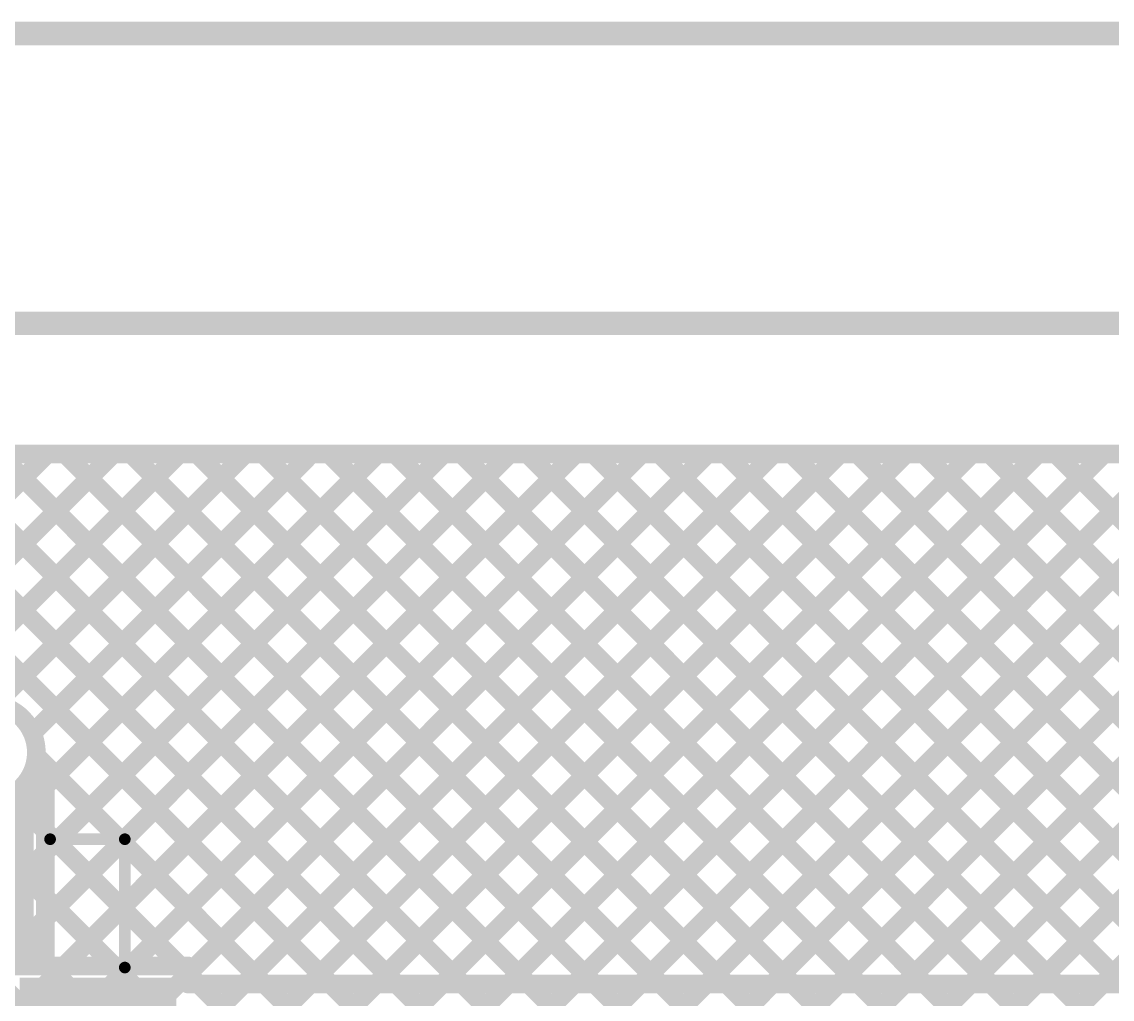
# Model space of a CAD drawing. Header units: millimetres. Extents: x -0.08 to 7.12, y -0.08 to 3.98.
# Drawn here: x 4.649 to 5.1159, y 3.5427 to 3.961 of the extents above; entities that cross this region are included whole.
import ezdxf

# ---------------------------------------------------------------- set-up
doc = ezdxf.new("R2010")
doc.units = ezdxf.units.MM
doc.header["$MEASUREMENT"] = 0
for name, color, linetype in [('BottomLayer', 5, 'Continuous'), ('Mechanical1', 6, 'Continuous'), ('Mechanical2', 216, 'Continuous'), ('TopLayer', 1, 'Continuous'), ('TopOverlay', 2, 'Continuous'), ('TopPaste', 8, 'Continuous'), ('TopSolder', 216, 'Continuous')]:
    doc.layers.add(name, color=color, linetype=linetype)

# ---------------------------------------------------------------- blocks, each defined once
blk = doc.blocks.new('41_SMD_UFL_MODULE_39')
at = {"layer": 'TopLayer'}
for points in [[(0.31496, -0.28268), (0.37402, -0.28268), (0.37402, -0.31811), (0.31496, -0.31811)], [(0.25748, -0.37913), (0.25748, -0.32008), (0.29291, -0.32008), (0.29291, -0.37913)]]:
    blk.add_hatch(color=1, dxfattribs=at).paths.add_polyline_path(points)
at = {"layer": 'TopPaste'}
for points in [[(0.31496, -0.28268), (0.37402, -0.28268), (0.37402, -0.31811), (0.31496, -0.31811)], [(0.25748, -0.37913), (0.25748, -0.32008), (0.29291, -0.32008), (0.29291, -0.37913)]]:
    blk.add_hatch(color=8, dxfattribs=at).paths.add_polyline_path(points)
at = {"layer": 'TopSolder'}
for points in [[(0.31096, -0.27868), (0.37802, -0.27868), (0.37802, -0.32211), (0.31096, -0.32211)], [(0.25348, -0.38313), (0.25348, -0.31608), (0.29691, -0.31608), (0.29691, -0.38313)]]:
    blk.add_hatch(color=216, dxfattribs=at).paths.add_polyline_path(points)
at = {"layer": 'TopOverlay', "const_width": 0.005}
for points in [[(0.35616, -0.32908), (0.35616, -0.36108)], [(0.30124, -0.36108), (0.35616, -0.36108)]]:
    blk.add_lwpolyline(points, dxfattribs=at)
at = {"layer": 'TopOverlay', "const_width": 0.0025}
for points in [[(0.35491, -0.32908, 1), (0.35741, -0.32908, 1)], [(0.29999, -0.36108, 1), (0.30249, -0.36108, 1)], [(0.35491, -0.36108, 1), (0.35741, -0.36108, 1)], [(0.35491, -0.36108, 1), (0.35741, -0.36108, 1)]]:
    blk.add_lwpolyline(points, format="xyb", close=True, dxfattribs=at)

msp = doc.modelspace()

# ---------------------------------------------------------------- linework, layer by layer
at = {"layer": 'BottomLayer', "const_width": 0.008}
for points in [[(0.05348, 3.776), (5.63159, 3.776)], [(4.08276, 3.0575), (4.80126, 3.776)], [(4.11105, 3.0575), (4.82955, 3.776)], [(4.13933, 3.0575), (4.85783, 3.776)], [(4.16761, 3.0575), (4.88611, 3.776)], [(4.1959, 3.0575), (4.9144, 3.776)], [(4.38533, 3.21864), (4.94268, 3.776)], [(4.52847, 3.3335), (4.97097, 3.776)], [(4.54713, 3.66329), (4.65984, 3.776)], [(4.55434, 3.776), (4.99684, 3.3335)], [(4.55675, 3.3335), (4.99925, 3.776)], [(4.57542, 3.66329), (4.68812, 3.776)], [(4.58263, 3.776), (5.02513, 3.3335)], [(4.58504, 3.3335), (5.02754, 3.776)], [(4.6037, 3.66329), (4.71641, 3.776)], [(4.61091, 3.776), (5.05341, 3.3335)], [(4.61332, 3.3335), (5.05582, 3.776)], [(4.63755, 3.66886), (4.74469, 3.776)], [(4.6392, 3.776), (5.0817, 3.3335)], [(4.6416, 3.3335), (5.0841, 3.776)], [(4.65351, 3.65653), (4.77298, 3.776)], [(4.66748, 3.776), (5.10998, 3.3335)], [(4.66989, 3.3335), (5.11239, 3.776)], [(4.69576, 3.776), (5.13826, 3.3335)], [(4.69817, 3.3335), (5.14067, 3.776)], [(4.72405, 3.776), (5.16655, 3.3335)], [(4.72646, 3.3335), (5.16896, 3.776)], [(4.75233, 3.776), (5.19196, 3.33637)], [(4.75474, 3.3335), (5.19724, 3.776)], [(4.78062, 3.776), (5.20611, 3.35051)], [(4.78303, 3.3335), (5.22553, 3.776)], [(4.8089, 3.776), (5.22025, 3.36465)], [(4.8154, 3.33759), (5.25381, 3.776)], [(4.83719, 3.776), (5.23439, 3.3788)], [(4.83959, 3.3335), (5.28209, 3.776)], [(4.86547, 3.776), (5.24853, 3.39294)], [(4.86788, 3.3335), (5.31038, 3.776)], [(4.89375, 3.776), (5.26267, 3.40708)], [(4.89616, 3.3335), (5.33866, 3.776)], [(4.92204, 3.776), (5.27682, 3.42122)], [(4.95032, 3.776), (5.29096, 3.43536)], [(4.97861, 3.776), (5.3051, 3.44951)], [(5.00689, 3.776), (5.31924, 3.46365)], [(5.03518, 3.776), (5.33338, 3.47779)], [(5.06346, 3.776), (5.34753, 3.49193)], [(5.09174, 3.776), (5.36167, 3.50607)], [(4.65516, 3.6469), (4.96856, 3.3335)], [(4.55564, 3.63329), (4.85543, 3.3335)], [(4.58392, 3.63329), (4.88371, 3.3335)], [(4.6122, 3.63329), (4.91199, 3.3335)], [(4.64396, 3.62981), (4.94027, 3.3335)]]:
    msp.add_lwpolyline(points, dxfattribs=at)
at = {"layer": 'BottomLayer', "const_width": 0.004}
for points in [[(4.65784, 3.776, 1), (4.66184, 3.776, 1)], [(4.66548, 3.776, 1), (4.66948, 3.776, 1)], [(4.68612, 3.776, 1), (4.69012, 3.776, 1)], [(4.69376, 3.776, 1), (4.69776, 3.776, 1)], [(4.71441, 3.776, 1), (4.71841, 3.776, 1)], [(4.72205, 3.776, 1), (4.72605, 3.776, 1)], [(4.74269, 3.776, 1), (4.74669, 3.776, 1)], [(4.75033, 3.776, 1), (4.75433, 3.776, 1)], [(4.77098, 3.776, 1), (4.77498, 3.776, 1)], [(4.77862, 3.776, 1), (4.78262, 3.776, 1)], [(4.79926, 3.776, 1), (4.80326, 3.776, 1)], [(4.8069, 3.776, 1), (4.8109, 3.776, 1)], [(4.82755, 3.776, 1), (4.83155, 3.776, 1)], [(4.83519, 3.776, 1), (4.83919, 3.776, 1)], [(4.85583, 3.776, 1), (4.85983, 3.776, 1)], [(4.86347, 3.776, 1), (4.86747, 3.776, 1)], [(4.88411, 3.776, 1), (4.88811, 3.776, 1)], [(4.89175, 3.776, 1), (4.89575, 3.776, 1)], [(4.9124, 3.776, 1), (4.9164, 3.776, 1)], [(4.92004, 3.776, 1), (4.92404, 3.776, 1)], [(4.94068, 3.776, 1), (4.94468, 3.776, 1)], [(4.94832, 3.776, 1), (4.95232, 3.776, 1)], [(4.96897, 3.776, 1), (4.97297, 3.776, 1)], [(4.97661, 3.776, 1), (4.98061, 3.776, 1)], [(4.99725, 3.776, 1), (5.00125, 3.776, 1)], [(5.00489, 3.776, 1), (5.00889, 3.776, 1)], [(5.02554, 3.776, 1), (5.02954, 3.776, 1)], [(5.03318, 3.776, 1), (5.03718, 3.776, 1)], [(5.05382, 3.776, 1), (5.05782, 3.776, 1)], [(5.06146, 3.776, 1), (5.06546, 3.776, 1)], [(5.0821, 3.776, 1), (5.0861, 3.776, 1)], [(5.08974, 3.776, 1), (5.09374, 3.776, 1)], [(5.11039, 3.776, 1), (5.11439, 3.776, 1)], [(4.65151, 3.65653, 1), (4.65551, 3.65653, 1)], [(4.6532, 3.64829, 1), (4.6572, 3.64829, 1)], [(4.6532, 3.64829, 1), (4.6572, 3.64829, 1)], [(4.65316, 3.6469, 1), (4.65716, 3.6469, 1)]]:
    msp.add_lwpolyline(points, format="xyb", close=True, dxfattribs=at)
at = {"layer": 'BottomLayer', "const_width": 0.008}
for points in [[(4.61997, 3.66329, -0.661143), (4.6552, 3.64829)], [(4.6552, 3.64829, -0.661143), (4.61997, 3.63329)]]:
    msp.add_lwpolyline(points, format="xyb", dxfattribs=at)
at = {"layer": 'Mechanical1', "const_width": 0.01}
msp.add_lwpolyline([(3.6874, 3.956), (6.864, 3.956)], dxfattribs=at)
at = {"layer": 'Mechanical2', "const_width": 0.01}
msp.add_lwpolyline([(-0.079, 3.832), (6.864, 3.832)], dxfattribs=at)
at = {"layer": 'TopLayer', "const_width": 0.008}
for points in [[(0.05348, 3.776), (5.72959, 3.776)], [(4.52186, 3.63802), (4.65984, 3.776)], [(4.55014, 3.63802), (4.68812, 3.776)], [(4.55434, 3.776), (4.78115, 3.5492)], [(4.57842, 3.63802), (4.71641, 3.776)], [(4.58263, 3.776), (4.80943, 3.5492)], [(4.61091, 3.776), (4.83771, 3.5492)], [(4.63755, 3.66886), (4.74469, 3.776)], [(4.6392, 3.776), (4.866, 3.5492)], [(4.65351, 3.65653), (4.77298, 3.776)], [(4.65911, 3.63385), (4.80126, 3.776)], [(4.65911, 3.60556), (4.82955, 3.776)], [(4.65911, 3.57728), (4.85783, 3.776)], [(4.66703, 3.55691), (4.88611, 3.776)], [(4.66748, 3.776), (4.89428, 3.5492)], [(4.69531, 3.55691), (4.9144, 3.776)], [(4.69576, 3.776), (4.92257, 3.5492)], [(4.72013, 3.55345), (4.94268, 3.776)], [(4.72405, 3.776), (4.95085, 3.5492)], [(4.74416, 3.5492), (4.97097, 3.776)], [(4.75233, 3.776), (4.97914, 3.5492)], [(4.77245, 3.5492), (4.99925, 3.776)], [(4.78062, 3.776), (5.00742, 3.5492)], [(4.80073, 3.5492), (5.02754, 3.776)], [(4.8089, 3.776), (5.0357, 3.5492)], [(4.82902, 3.5492), (5.05582, 3.776)], [(4.83719, 3.776), (5.06399, 3.5492)], [(4.8573, 3.5492), (5.0841, 3.776)], [(4.86547, 3.776), (5.09227, 3.5492)], [(4.88559, 3.5492), (5.11239, 3.776)], [(4.89375, 3.776), (5.12056, 3.5492)], [(4.91387, 3.5492), (5.14067, 3.776)], [(4.92204, 3.776), (5.14884, 3.5492)], [(4.94215, 3.5492), (5.16896, 3.776)], [(4.95032, 3.776), (5.17713, 3.5492)], [(4.97044, 3.5492), (5.19724, 3.776)], [(4.97861, 3.776), (5.20541, 3.5492)], [(4.99872, 3.5492), (5.22553, 3.776)], [(5.00689, 3.776), (5.23369, 3.5492)], [(5.02701, 3.5492), (5.25381, 3.776)], [(5.03518, 3.776), (5.26198, 3.5492)], [(5.05529, 3.5492), (5.28209, 3.776)], [(5.06346, 3.776), (5.29026, 3.5492)], [(5.08358, 3.5492), (5.31038, 3.776)], [(5.09174, 3.776), (5.31855, 3.5492)], [(5.11186, 3.5492), (5.33866, 3.776)], [(4.65516, 3.6469), (4.75286, 3.5492)], [(4.65339, 3.63802), (4.65911, 3.63802)], [(4.65911, 3.56096), (4.65911, 3.63802)], [(4.65911, 3.61466), (4.71686, 3.55691)], [(4.65911, 3.58638), (4.68858, 3.55691)], [(4.60911, 3.56096), (4.65911, 3.56096)], [(4.65625, 3.56096), (4.6603, 3.55691)], [(4.64308, 3.55691), (4.72013, 3.55691)], [(4.71686, 3.55691), (4.72013, 3.55364)], [(4.72013, 3.5492), (4.72013, 3.55691)], [(4.72013, 3.55364), (4.72458, 3.5492)], [(4.72013, 3.5492), (5.49933, 3.5492)]]:
    msp.add_lwpolyline(points, dxfattribs=at)
at = {"layer": 'TopLayer', "const_width": 0.004}
for points in [[(4.65784, 3.776, 1), (4.66184, 3.776, 1)], [(4.66548, 3.776, 1), (4.66948, 3.776, 1)], [(4.68612, 3.776, 1), (4.69012, 3.776, 1)], [(4.69376, 3.776, 1), (4.69776, 3.776, 1)], [(4.71441, 3.776, 1), (4.71841, 3.776, 1)], [(4.72205, 3.776, 1), (4.72605, 3.776, 1)], [(4.74269, 3.776, 1), (4.74669, 3.776, 1)], [(4.75033, 3.776, 1), (4.75433, 3.776, 1)], [(4.77098, 3.776, 1), (4.77498, 3.776, 1)], [(4.77862, 3.776, 1), (4.78262, 3.776, 1)], [(4.79926, 3.776, 1), (4.80326, 3.776, 1)], [(4.8069, 3.776, 1), (4.8109, 3.776, 1)], [(4.82755, 3.776, 1), (4.83155, 3.776, 1)], [(4.83519, 3.776, 1), (4.83919, 3.776, 1)], [(4.85583, 3.776, 1), (4.85983, 3.776, 1)], [(4.86347, 3.776, 1), (4.86747, 3.776, 1)], [(4.88411, 3.776, 1), (4.88811, 3.776, 1)], [(4.89175, 3.776, 1), (4.89575, 3.776, 1)], [(4.9124, 3.776, 1), (4.9164, 3.776, 1)], [(4.92004, 3.776, 1), (4.92404, 3.776, 1)], [(4.94068, 3.776, 1), (4.94468, 3.776, 1)], [(4.94832, 3.776, 1), (4.95232, 3.776, 1)], [(4.96897, 3.776, 1), (4.97297, 3.776, 1)], [(4.97661, 3.776, 1), (4.98061, 3.776, 1)], [(4.99725, 3.776, 1), (5.00125, 3.776, 1)], [(5.00489, 3.776, 1), (5.00889, 3.776, 1)], [(5.02554, 3.776, 1), (5.02954, 3.776, 1)], [(5.03318, 3.776, 1), (5.03718, 3.776, 1)], [(5.05382, 3.776, 1), (5.05782, 3.776, 1)], [(5.06146, 3.776, 1), (5.06546, 3.776, 1)], [(5.0821, 3.776, 1), (5.0861, 3.776, 1)], [(5.08974, 3.776, 1), (5.09374, 3.776, 1)], [(5.11039, 3.776, 1), (5.11439, 3.776, 1)], [(4.65151, 3.65653, 1), (4.65551, 3.65653, 1)], [(4.6532, 3.64829, 1), (4.6572, 3.64829, 1)], [(4.6532, 3.64829, 1), (4.6572, 3.64829, 1)], [(4.65316, 3.6469, 1), (4.65716, 3.6469, 1)], [(4.65139, 3.6398, 1), (4.65539, 3.6398, 1)], [(4.65139, 3.63802, 1), (4.65539, 3.63802, 1)], [(4.65711, 3.63802, 1), (4.66111, 3.63802, 1)], [(4.65711, 3.63802, 1), (4.66111, 3.63802, 1)], [(4.65711, 3.63385, 1), (4.66111, 3.63385, 1)], [(4.65711, 3.61466, 1), (4.66111, 3.61466, 1)], [(4.65711, 3.60556, 1), (4.66111, 3.60556, 1)], [(4.65711, 3.58638, 1), (4.66111, 3.58638, 1)], [(4.65711, 3.57728, 1), (4.66111, 3.57728, 1)], [(4.65425, 3.56096, 1), (4.65825, 3.56096, 1)], [(4.65711, 3.56096, 1), (4.66111, 3.56096, 1)], [(4.65711, 3.56096, 1), (4.66111, 3.56096, 1)], [(4.6583, 3.55691, 1), (4.6623, 3.55691, 1)], [(4.66503, 3.55691, 1), (4.66903, 3.55691, 1)], [(4.68658, 3.55691, 1), (4.69058, 3.55691, 1)], [(4.69331, 3.55691, 1), (4.69731, 3.55691, 1)], [(4.71486, 3.55691, 1), (4.71886, 3.55691, 1)], [(4.71486, 3.55691, 1), (4.71886, 3.55691, 1)], [(4.71813, 3.55691, 1), (4.72213, 3.55691, 1)], [(4.71813, 3.55691, 1), (4.72213, 3.55691, 1)], [(4.71813, 3.55364, 1), (4.72213, 3.55364, 1)], [(4.71813, 3.55364, 1), (4.72213, 3.55364, 1)], [(4.71813, 3.55345, 1), (4.72213, 3.55345, 1)], [(4.71813, 3.5492, 1), (4.72213, 3.5492, 1)], [(4.71813, 3.5492, 1), (4.72213, 3.5492, 1)], [(4.72258, 3.5492, 1), (4.72658, 3.5492, 1)], [(4.74216, 3.5492, 1), (4.74616, 3.5492, 1)], [(4.75086, 3.5492, 1), (4.75486, 3.5492, 1)], [(4.77045, 3.5492, 1), (4.77445, 3.5492, 1)], [(4.77915, 3.5492, 1), (4.78315, 3.5492, 1)], [(4.79873, 3.5492, 1), (4.80273, 3.5492, 1)], [(4.80743, 3.5492, 1), (4.81143, 3.5492, 1)], [(4.82702, 3.5492, 1), (4.83102, 3.5492, 1)], [(4.83571, 3.5492, 1), (4.83971, 3.5492, 1)], [(4.8553, 3.5492, 1), (4.8593, 3.5492, 1)], [(4.864, 3.5492, 1), (4.868, 3.5492, 1)], [(4.88359, 3.5492, 1), (4.88759, 3.5492, 1)], [(4.89228, 3.5492, 1), (4.89628, 3.5492, 1)], [(4.91187, 3.5492, 1), (4.91587, 3.5492, 1)], [(4.92057, 3.5492, 1), (4.92457, 3.5492, 1)], [(4.94015, 3.5492, 1), (4.94415, 3.5492, 1)], [(4.94885, 3.5492, 1), (4.95285, 3.5492, 1)], [(4.96844, 3.5492, 1), (4.97244, 3.5492, 1)], [(4.97714, 3.5492, 1), (4.98114, 3.5492, 1)], [(4.99672, 3.5492, 1), (5.00072, 3.5492, 1)], [(5.00542, 3.5492, 1), (5.00942, 3.5492, 1)], [(5.02501, 3.5492, 1), (5.02901, 3.5492, 1)], [(5.0337, 3.5492, 1), (5.0377, 3.5492, 1)], [(5.05329, 3.5492, 1), (5.05729, 3.5492, 1)], [(5.06199, 3.5492, 1), (5.06599, 3.5492, 1)], [(5.08158, 3.5492, 1), (5.08558, 3.5492, 1)], [(5.09027, 3.5492, 1), (5.09427, 3.5492, 1)], [(5.10986, 3.5492, 1), (5.11386, 3.5492, 1)]]:
    msp.add_lwpolyline(points, format="xyb", close=True, dxfattribs=at)
at = {"layer": 'TopLayer', "const_width": 0.008}
for points in [[(4.61539, 3.6398, -1.235776), (4.6552, 3.64829)], [(4.6552, 3.64829, -0.105456), (4.65339, 3.6398)]]:
    msp.add_lwpolyline(points, format="xyb", dxfattribs=at)

# ---------------------------------------------------------------- block references
at = {"rotation": 90}
msp.add_blockref('41_SMD_UFL_MODULE_39', (4.332, 3.255), dxfattribs=at)

doc.saveas('drawing.dxf')
